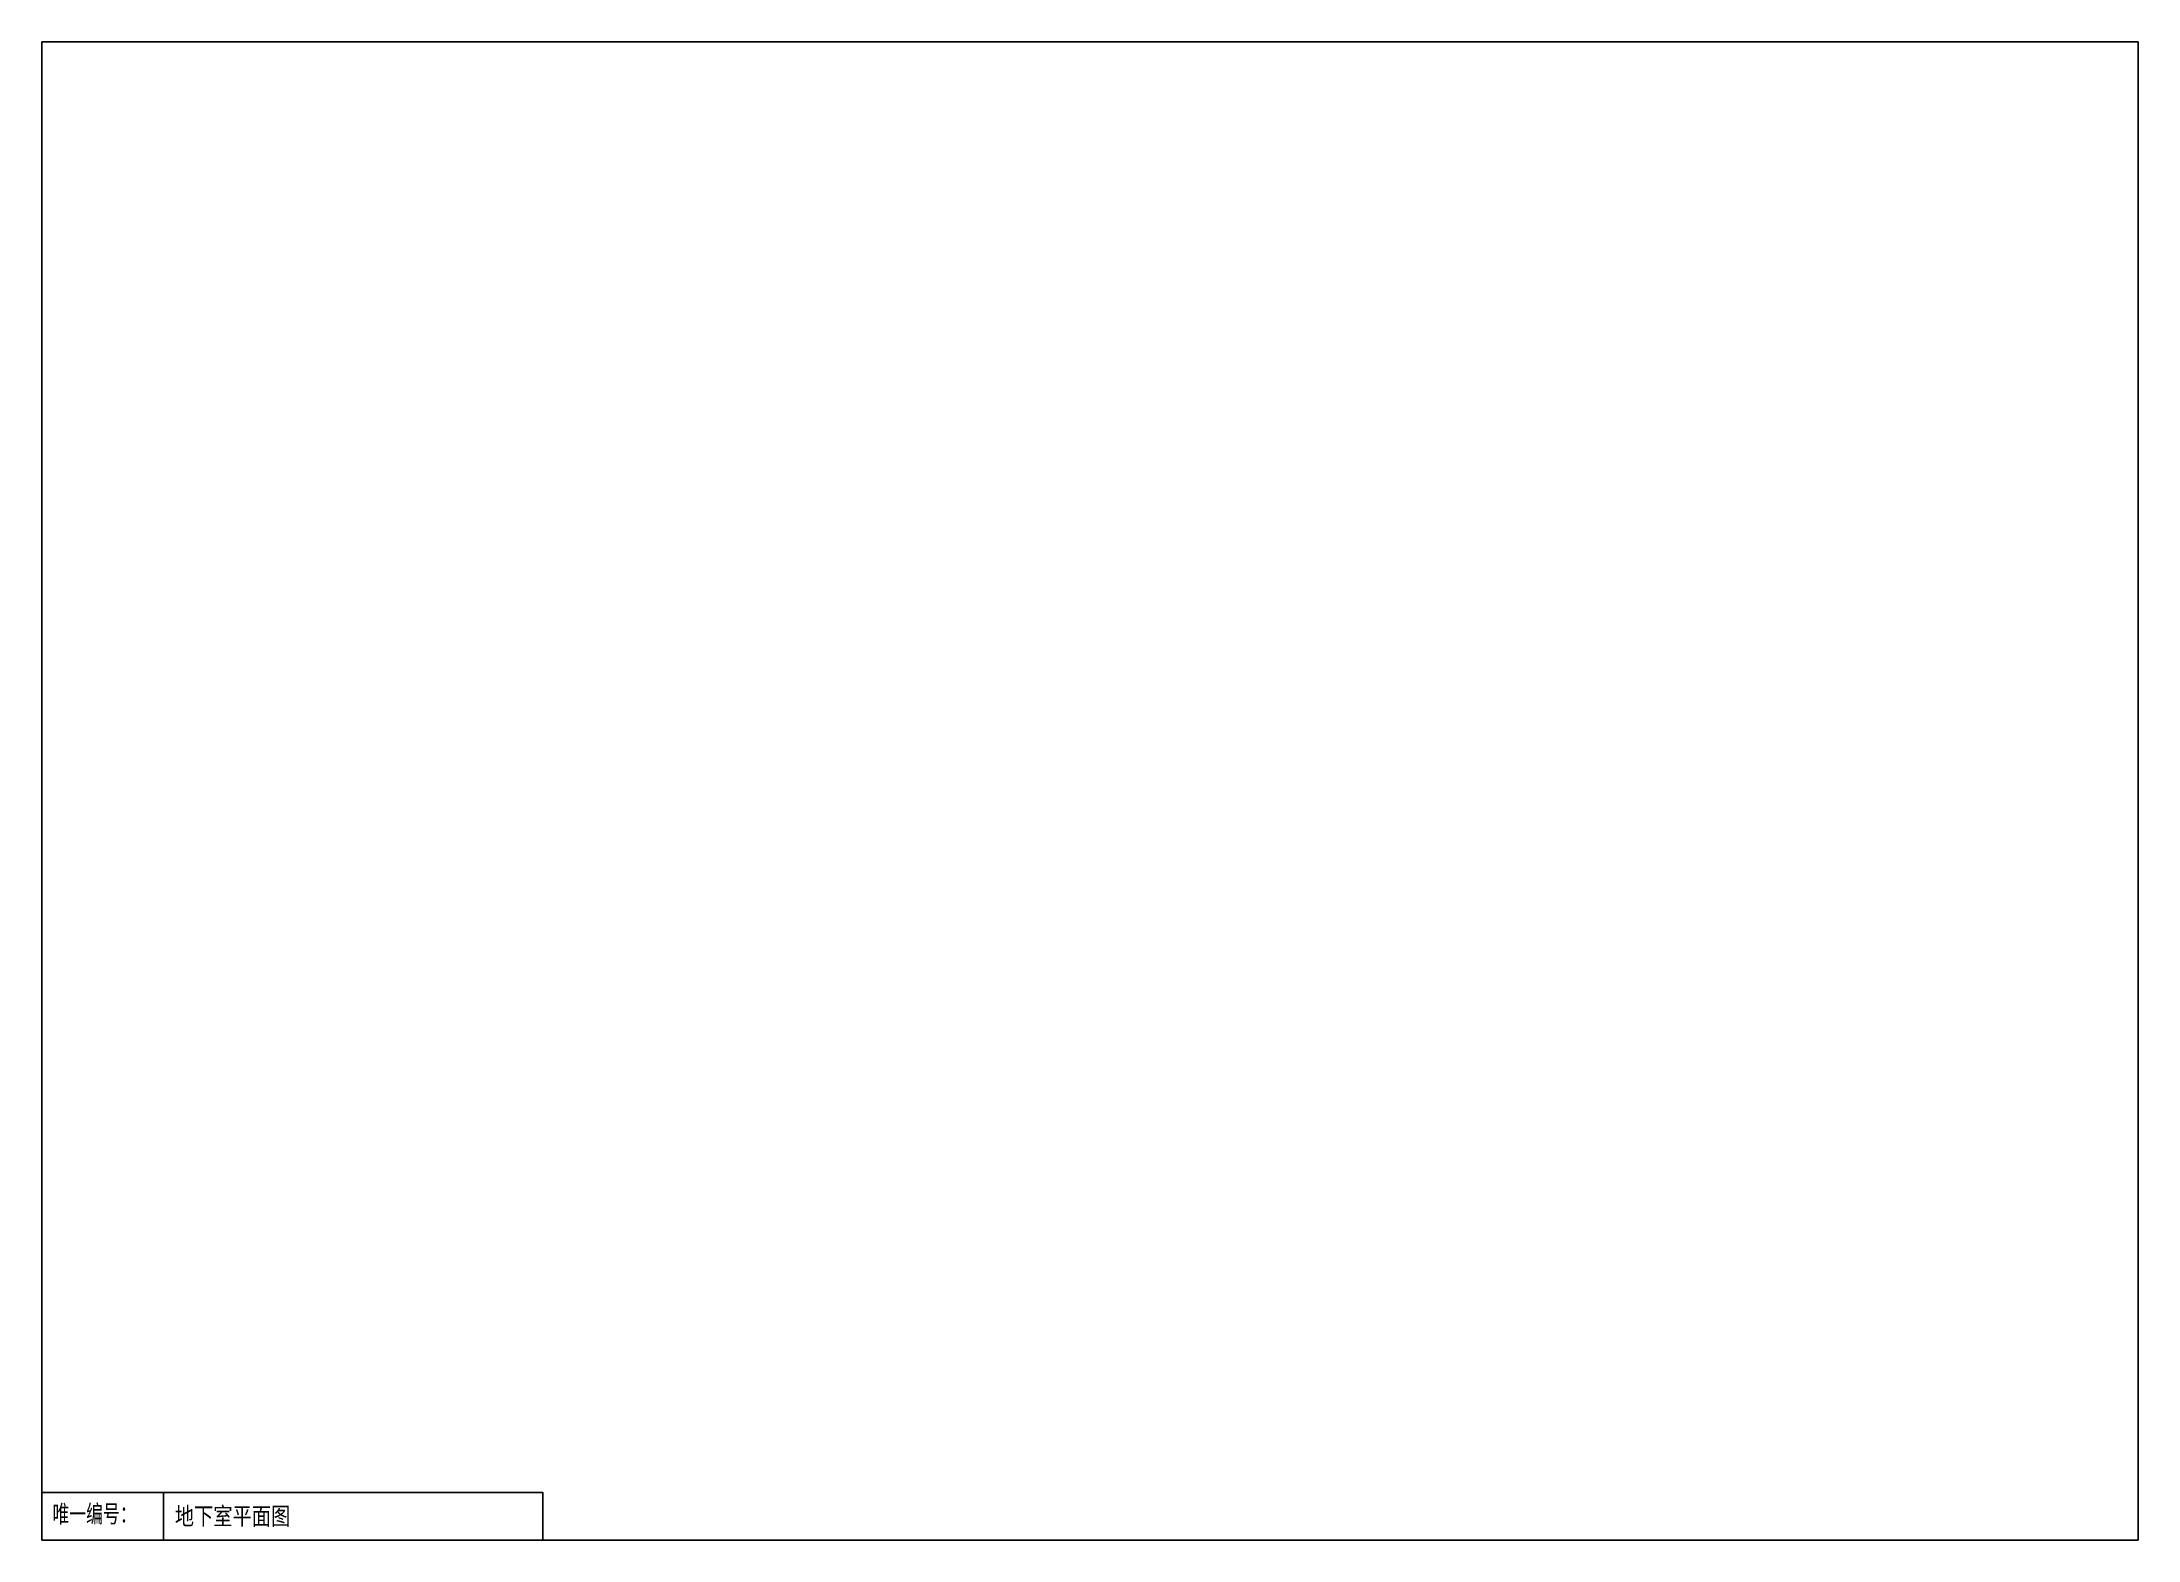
# Model space of a CAD drawing. Extents: x 517808080 to 520186080, y 3499091172 to 3500791172.
import ezdxf

# ---------------------------------------------------------------- set-up
doc = ezdxf.new("R2010")
doc.units = 0
doc.header["$LTSCALE"] = 1000
doc.header["$MEASUREMENT"] = 0
doc.layers.get('0').update_dxf_attribs({"linetype": 'CONTINUOUS'})
doc.layers.add('C-XREF-SLCT', color=7, linetype='CONTINUOUS', plot=False)
doc.styles.add('Acs', font='Stfangso_1.ttf', dxfattribs={"width": 0.7})

# ---------------------------------------------------------------- blocks, each defined once
blk = doc.blocks.new('AcsAcadShareArea')
for points in [[(0, 0), (118900, 0), (118900, 85000), (0, 85000)], [(0, 0), (6893, 0), (6893, 2699), (0, 2699)], [(6893, 0), (28409, 0), (28409, 2708), (6893, 2708)], [(0, 733), (0, 733), (0, 0), (0, 0)]]:
    blk.add_lwpolyline(points, close=True)
at = {"insert": (597, 1991), "char_height": 1000, "width": 6073.9, "attachment_point": 1, "style": 'Acs'}
blk.add_mtext('唯一编号：', dxfattribs=at)
at = {"style": 'Acs', "width": 0.8}
blk.add_attdef('唯一编号', (7537, 861), '', height=1000, dxfattribs=at)

msp = doc.modelspace()

# ---------------------------------------------------------------- block references
at = {"layer": 'C-XREF-SLCT', "xscale": 20, "yscale": 20, "zscale": 20}
msp.add_blockref('AcsAcadShareArea', (517808080, 3499091172), dxfattribs=at).add_auto_attribs({'唯一编号': '地下室平面图'})

doc.saveas('drawing.dxf')
